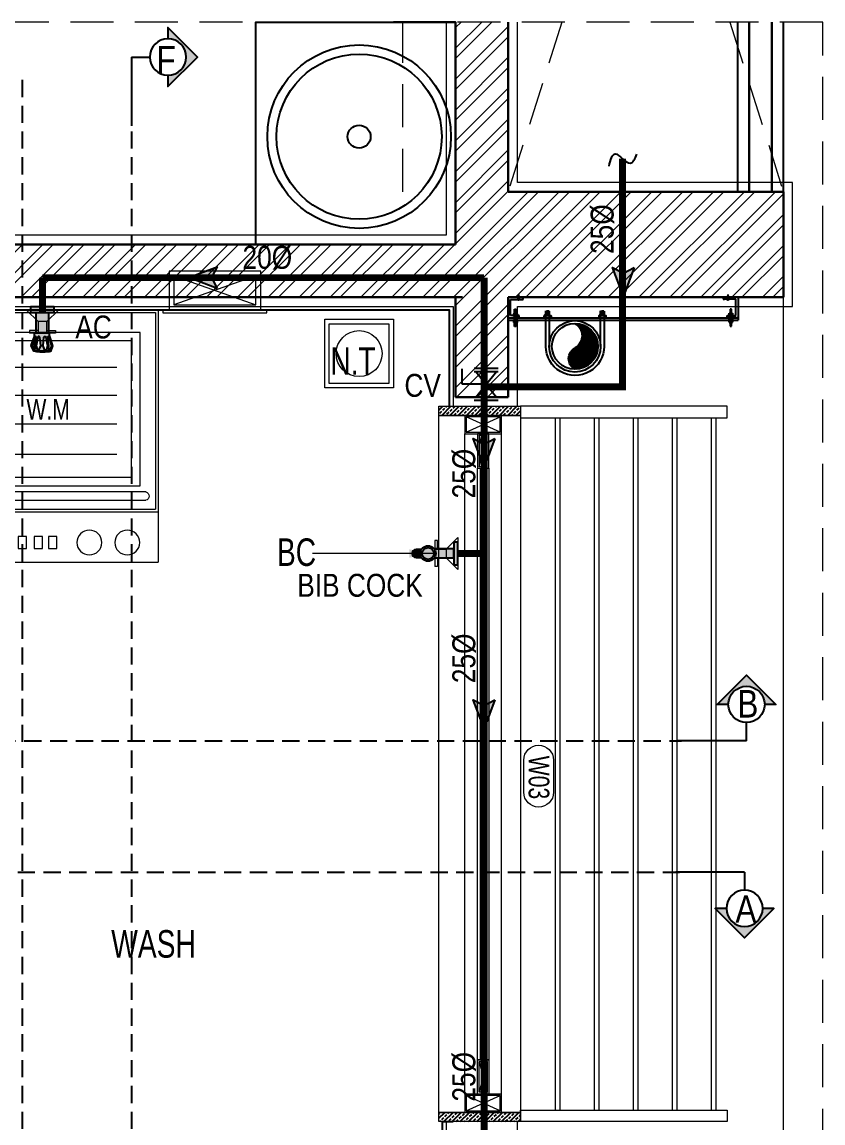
# Model space of a CAD drawing. Header units: inches. Extents: x 853900 to 962947, y 469960 to 560972.
# Drawn here: x 932219 to 933965, y 472281 to 474682 of the extents above; entities that cross this region are included whole.
import ezdxf
from ezdxf.enums import TextEntityAlignment as Align

# ---------------------------------------------------------------- set-up
doc = ezdxf.new("R2010")
doc.units = ezdxf.units.IN
doc.header["$LTSCALE"] = 750
for name, pattern in [('CENTER', [2, 1.25, -0.25, 0.25, -0.25]), ('Dash', [6, 3, -3]), ('DASHED2', [0.375, 0.25, -0.125]), ('HIDDEN', [0.375, 0.25, -0.125]), ('HIDDEN2', [0.1875, 0.125, -0.0625])]:
    doc.linetypes.add(name, pattern=pattern)
doc.layers.get('0').update_dxf_attribs({"color": 8})
for name, color, linetype, lineweight in [('230X575-BEAM-MSA', 8, 'HIDDEN2', 13), ('a-Hatch-Wall-HM', 253, 'Continuous', 9), ('a-Int-Furniture-HM', 8, 'Continuous', 9), ('DOTTED LINE-MSA', 8, 'HIDDEN2', 13), ('E-ELECT. SB', 8, 'Continuous', 5), ('ELE-01-MSA', 8, 'Continuous', 30), ('ELE-04-MSA', 8, 'Continuous', 15), ('fer', 8, 'Continuous', 20), ('g-cen-sym', 8, 'Continuous', 25), ('g-dot', 8, 'HIDDEN', 9), ('g-dw', 8, 'Continuous', 5), ('g-ele-01', 8, 'Continuous', 9), ('g-ele-02', 8, 'Continuous', 9), ('g-ele-03', 8, 'Continuous', 5), ('g-ele02', 8, 'Continuous', 9), ('g-text', 8, 'Continuous', 9), ('Hydrant Valve', 8, 'Continuous', 5), ('P_Wate Downtke pipe', 4, 'Continuous', 25), ('PLASTER', 8, 'Continuous', 9), ('SECTION LINE', 8, 'CENTER', 9), ('SHEET', 8, 'Continuous', 13), ('STONE', 8, 'Continuous', 18), ('WALL-MSA', 8, 'Continuous', 30), ('WINDOE NO-MAS', 8, 'Continuous', 9)]:
    doc.layers.add(name, color=color, linetype=linetype, lineweight=lineweight)
for name, color, linetype in [('ELE-02-MSA', 8, 'Continuous'), ('g-sol250', 8, 'Continuous'), ('P.FIXTURE', 8, 'Continuous'), ('P_DOMESTIC GRAVITY PIPE', 3, 'Continuous'), ('P_SANITARY', 7, 'Continuous'), ('PL-bracket', 7, 'Continuous'), ('TILE SECTION', 8, 'Continuous')]:
    doc.layers.add(name, color=color, linetype=linetype)
doc.styles.add('ARIAL', font='swisscl.ttf')
doc.styles.add('Arial Narrow', font='swisscl.ttf', dxfattribs={"height": 150})
doc.styles.add('arial unicode', font='swisscl.ttf', dxfattribs={"height": 45})
doc.styles.add('Arial-Reg+0.8Sc', font='swisscl.ttf')
doc.styles.add('PLUMBING TEXT', font='ARIALN.TTF')
doc.styles.add('SWINS', font='swissc.ttf')
doc.dimstyles.new('75', dxfattribs={"dimtxt": 115, "dimasz": 50, "dimexe": 75, "dimexo": 0, "dimgap": 25, "dimtad": 1, "dimdec": 0, "dimzin": 0, "dimdsep": 46, "dimtxsty": 'ARIAL', "dimblk": 'ARCHTICK', "dimcen": 0.09, "dimdle": 75, "dimclrd": 256, "dimclre": 256, "dimclrt": 256, "dimadec": 0, "dimazin": 0, "dimtfac": 1, "dimtdec": 0, "dimtofl": 0, "dimtmove": 1, "dimatfit": 0, "dimfxl": 1, "dimtolj": 1, "dimtzin": 0, "dimlwd": -1, "dimlwe": -1, "dimarcsym": 0})
pattern_1 = [(44.99999999999999, (-32196364.47859281, 17588211.95404041), (-8.98025612106915, 8.980256121069159), []), (44.99999999999999, (-32196355.49833281, 17588211.95404041), (-8.98025612106915, 8.980256121069159), [6.350000000000014, -3.175000000000007])]

# ---------------------------------------------------------------- blocks, each defined once
blk = doc.blocks.new('sec')
at = {"layer": 'g-cen-sym'}
h = blk.add_hatch(color=256, dxfattribs=at)
h.paths.add_polyline_path([(2.73e-14, 537.5273218287452), (-107.956475941309, 429.5708458874361), (-107.956475941309, 399.1607016395453, -0.2062306983916904), (2.730000000001706e-14, 445.6665243379758, -0.4142135623730596), (148.5555081145527, 297.1110162260618), (240.4163056053222, 297.1110162260618)])
h.paths.add_polyline_path([(-107.956475941309, 399.1607016395454), (-107.956475941309, 429.5708458874361), (-138.1869732997017, 399.3403485290693), (-138.1869732997017, 351.6371512499004, -0.09565303018648871)])
h.paths.add_polyline_path([(-138.1869732997017, 399.3403485290693), (-168.4174706606815, 369.1098511680636), (-168.4174706606815, 297.1110162260618), (-148.5555081119139, 297.1110162260618, -0.09423427136048851), (-138.1869732997017, 351.6371512499004)])
h.paths.add_polyline_path([(-168.4174706580426, 369.1098511680636), (-204.6941080129084, 332.8332138158367), (-204.6941080129084, 297.1110162260618), (-168.4174706606815, 297.1110162260618)])
h.paths.add_polyline_path([(-204.6941080129084, 332.8332138158367), (-240.4163056027092, 297.1110162260618), (-204.6941080129084, 297.1110162260618)])
for q in [(2.73e-14, 148.5555081130354), (-561.6378324203346, 0)]:
    blk.add_line((0, 0), q, dxfattribs=at)
blk.add_lwpolyline([(-148.5555081119139, 297.1110162260618), (-240.4163056027092, 297.1110162260618), (2.73e-14, 537.5273218287452), (240.4163056053222, 297.1110162260618), (148.5555081145527, 297.1110162260618)], dxfattribs=at)
blk.add_circle((2.73e-14, 297.1110162260618), 148.5555081130354, dxfattribs=at)
blk = doc.blocks.new('TAP-1')
at = {"layer": 'fer', "linetype": 'Continuous'}
for p, q in [((9.525013580918312, -44.44999999995343), (28.57501366082579, -44.44999999995343)), ((28.57501366082579, -44.44999999995343), (28.57501366082579, -50.80000000004657)), ((9.525013580918312, -50.80000000004657), (28.57501366082579, -50.80000000004657))]:
    blk.add_line(p, q, dxfattribs=at)
for points in [[(-9.52499020472169, -25.40001328103244), (-34.92501358129084, 0), (34.92501358129084, 0), (9.525013580918312, -25.40002716239542)], [(-9.524986418895423, -44.44999999995343), (-28.5749864988029, -44.44999999995343), (-28.5749864988029, -50.80000000004657), (-9.524986418895423, -50.80000000004657)]]:
    blk.add_lwpolyline(points, dxfattribs=at)
blk.add_lwpolyline([(9.525013580918312, -25.40000000002328), (9.525013580918312, -50.80000000004657), (-9.524986418895423, -50.80000000004657), (-9.524986418895423, -25.40000000002328)], close=True, dxfattribs=at)
blk = doc.blocks.new('1')
at = {"layer": 'g-dw', "linetype": 'Dash', "ltscale": 25}
for p, q in [((-12488573.38326989, -15584268.52819632), (-12488615.38326989, -15584360.52819632)), ((-12488573.38326989, -15584360.52819632), (-12488615.38326989, -15584268.52819632))]:
    blk.add_line(p, q, dxfattribs=at)
at = {"layer": 'g-dw', "elevation": -1.848887349593569e-10}
for points in [[(-12488619.38326989, -15584364.52819632), (-12488619.38326989, -15584264.52819632), (-12488569.38326989, -15584264.52819632), (-12488569.38326989, -15584364.52819632)], [(-12488615.38326989, -15584360.52819632), (-12488615.38326989, -15584268.52819632), (-12488573.38326989, -15584268.52819632), (-12488573.38326989, -15584360.52819632)]]:
    blk.add_lwpolyline(points, close=True, dxfattribs=at)
blk = doc.blocks.new('Win-Tag-03')
blk.add_lwpolyline([(-130.0000000003492, 119.999999999709), (130.0000000003492, 119.999999999709, -0.414213562373095), (250, 0), (250, 0, -0.414213562373095), (130.0000000003492, -119.999999999709), (-130.0000000003492, -119.999999999709, -0.414213562373095), (-250, 0), (-250, 0, -0.414213562373095)], format="xyb", close=True)
blk = doc.blocks.new('_ArchTick')
at = {"color": 0, "linetype": 'ByBlock', "const_width": 0.15}
blk.add_lwpolyline([(-0.5, -0.5), (0.5, 0.5)], dxfattribs=at)
blk = doc.blocks.new('G$C7E7AA53E')
at = {"ltscale": 100, "transparency": 33554687}
for p, q in [((0, 0), (0.5499999999997272, 0)), ((0, -0.6000000000001364), (0, 0)), ((0.5499999999997272, -0.6000000000001364), (0.5499999999997272, 0)), ((0.1813901752907441, -0.06106041378006921), (0.1813901752907441, -0.03302029100382242)), ((0.1813901752907441, -0.03302029100382242), (0.2014035696902283, -0.03302029100382242)), ((0.2014035696902283, -0.03302029100382242), (0.2014035696902283, -0.06106041378006921)), ((0.2174085570004536, -0.06106041378006921), (0.2174085570004536, -0.03302029100382242)), ((0.2174085570004536, -0.03302029100382242), (0.2374219514003926, -0.03302029100382242)), ((0.2374219514003926, -0.03302029100382242), (0.2374219514003926, -0.06106041378006921)), ((0.2554279599166875, -0.06106041378006921), (0.2554279599166875, -0.03302029100382242)), ((0.2554279599166875, -0.03302029100382242), (0.2754413543161718, -0.03302029100382242)), ((0.2754413543161718, -0.03302029100382242), (0.2754413543161718, -0.06106041378006921)), ((0.2894453204203273, -0.03302029100382242), (0.3094587148202663, -0.03302029100382242)), ((0.2894453204203273, -0.06106041378006921), (0.2894453204203273, -0.03302029100382242)), ((0.3094587148202663, -0.03302029100382242), (0.3094587148202663, -0.06106041378006921)), ((0.2014035696902283, -0.06106041378006921), (0.1813901752907441, -0.06106041378006921)), ((0.2374219514003926, -0.06106041378006921), (0.2174085570004536, -0.06106041378006921)), ((0.2754413543161718, -0.06106041378006921), (0.2554279599166875, -0.06106041378006921)), ((0.3094587148202663, -0.06106041378006921), (0.2894453204203273, -0.06106041378006921)), ((0, -0.1200286591258646), (0.5499999999997272, -0.1200286591258646)), ((0.006008473244946799, -0.126037132370584), (0.5439915267552351, -0.126037132370584)), ((0.006008473244946799, -0.5939915267549623), (0.006008473244946799, -0.126037132370584)), ((0.5439915267552351, -0.5939915267549623), (0.5439915267552351, -0.126037132370584)), ((0.02923345909221098, -0.1472442283304645), (0.5207665409075162, -0.1472442283304645)), ((0.5209308953640175, -0.1672724724801355), (0.02906910463525492, -0.1672724724801355)), ((0.04694776184123839, -0.1820458546014834), (0.5070549170391132, -0.1820458546014834)), ((0.04694776184123839, -0.1820458546014834), (0.04694776184123839, -0.5467017678797674)), ((0.5070549170391132, -0.1820458546014834), (0.5070549170391132, -0.5467017678797674)), ((0.0669477618412202, -0.2020458546014652), (0.4870549170391314, -0.2020458546014652)), ((0.0669477618412202, -0.2020458546014652), (0.0669477618412202, -0.5267017678797856)), ((0.4870549170391314, -0.2020458546014652), (0.4870549170391314, -0.5267017678797856)), ((0.08939017031934782, -0.2573995711550197), (0.4515750086243315, -0.2573995711550197)), ((0.08939017031934782, -0.329501250094836), (0.4515750086243315, -0.329501250094836)), ((0.08939017031934782, -0.397597280204991), (0.4515750086243315, -0.397597280204991)), ((0.08939017031934782, -0.4636904858996331), (0.4515750086243315, -0.4636904858996331)), ((0.5070549170391132, -0.5467017678797674), (0.04694776184123839, -0.5467017678797674)), ((0.4870549170391314, -0.5267017678797856), (0.0669477618412202, -0.5267017678797856)), ((0, -0.6000000000001364), (0.5499999999997272, -0.6000000000001364)), ((0.006008473244946799, -0.5939915267549623), (0.5439915267552351, -0.5939915267549623))]:
    blk.add_line(p, q, dxfattribs=at)
for centre in [(0.3866327505070331, -0.04689898390643066), (0.476693025305849, -0.04689898390643066)]:
    blk.add_circle(centre, 0.02952325709508407, dxfattribs=at)
for centre, start, end in [((0.03168560957146838, -0.1572791474375208), 103.7317978372401, 255.3278696113848), ((0.5183143904287135, -0.1572791474375208), 284.6721303886152, 76.26820216275995)]:
    blk.add_arc(centre, 0.01033018119444878, start, end, dxfattribs=at)
blk = doc.blocks.new('A$C355B709C')
at = {"layer": 'E-ELECT. SB', "ltscale": 750}
for p, q in [((100, 91), (-100, 91)), ((-100, 91), (-100, 6)), ((-89.33333333337214, 80.33333333337214), (89.33333333325571, 17.28414996340871)), ((89.33333333325571, 80.33333333337214), (-89.33333333337214, 17.28414996340871)), ((100, 6), (100, 91)), ((-100, 6), (-113.3333333333721, 6)), ((-113.3333333333721, 6), (-113.3333333333721, 0)), ((-113.3333333333721, 0), (113.3333333332557, 0)), ((-100, 6), (100, 6)), ((113.3333333332557, 6), (100, 6)), ((113.3333333332557, 0), (113.3333333332557, 6))]:
    blk.add_line(p, q, dxfattribs=at)
blk.add_lwpolyline([(-89.33333333337214, 17.28414996340871), (89.33333333325571, 17.28414996340871), (89.33333333325571, 80.33333333337214), (-89.33333333337214, 80.33333333337214)], close=True, dxfattribs=at)
blk = doc.blocks.new('A$Ca60bcacc')
at = {"layer": 'P_SANITARY', "ltscale": 0.0025}
h = blk.add_hatch(color=7, dxfattribs=at)
h.set_gradient(color1=(242, 244, 241), color2=(118, 137, 108), one_color=1, tint=0.4799999892711639, name='INVCYLINDER')
h.paths.add_polyline_path([(-65.20596295595169, 25.00000000011642), (-55.9361723237671, 25.00000000011642), (-55.9361723237671, -24.99999999988358), (-65.20596295595169, -24.99999999988358)])
h.paths.add_polyline_path([(-55.9361723237671, -9.999999999883585), (-55.9361723237671, 10.00000000011642), (-13.62465292587876, 10, 0.1596250501156915), (-16.90062624134589, 0, 0.159625050113501), (-13.62465292599518, -9.999999999883585)])
h.paths.add_polyline_path([(-12.82832288288046, 0, -1), (12.82832288288046, 0, -1)])
h = blk.add_hatch(color=7, dxfattribs=at)
h.set_gradient(color1=(242, 244, 241), color2=(118, 137, 108), one_color=1, tint=0.4799999892711639, name='INVCYLINDER')
h.paths.add_polyline_path([(26.10340396268293, -8.690633081248961), (14.49496685061604, -8.690633081132546, 0.1358509649807681), (16.90062624134589, 0, 0.135850964984858), (14.49496685049962, 8.690633081365377), (26.10340396268293, 8.690633081248961, -1)])
at = {"layer": 'P_SANITARY'}
for p, q in [((-55.9361723237671, 10.00000000011642), (-13.62465292587876, 10)), ((-55.9361723237671, -9.999999999883585), (-13.62465292587876, -9.999999999883585))]:
    blk.add_line(p, q, dxfattribs=at)
at = {"layer": 'P_SANITARY', "ltscale": 0.0025}
blk.add_line((-55.9361723237671, 8.690633081365377), (-55.9361723237671, -8.690633081132546), dxfattribs=at)
blk.add_lwpolyline([(-55.9361723237671, -24.99999999988358), (-55.9361723237671, 25.00000000011642), (-65.20596295595169, 25.00000000011642), (-65.20596295595169, -24.99999999988358)], close=True, dxfattribs=at)
for points in [[(26.10340396268293, 8.690633081365377), (14.49496685061604, 8.690633081365377)], [(14.49496685061604, -8.690633081132546), (26.10340396268293, -8.690633081132546)]]:
    blk.add_lwpolyline(points, dxfattribs=at)
for radius in [16.90062624140151, 12.8283228828968]:
    blk.add_circle((0, 0), radius, dxfattribs=at)
blk.add_arc((26.10340396268293, 0), 8.690633081224322, 270, 90, dxfattribs=at)
blk = doc.blocks.new('*U569')
for p, q in [((-498.1859281255976, 44.72142396942945), (-498.1859281255976, 49.69098918781675)), ((-498.1859281255976, 49.68862127818283), (0, 49.68862127818283)), ((0, 44.72142396942945), (0, 49.69098918781675)), ((-498.1859281255976, 44.72190422909625), (-474.1845045747355, 44.72190422909625)), ((-498.1859281255976, 0), (-498.1859281255976, 44.72190422909625)), ((-498.1859281255976, 44.72171776174218), (0, 44.71953631946235)), ((-474.1845045691834, 39.97065656435734), (-493.4346804653996, 39.97065656435734)), ((-493.4346804653996, 39.97065656435734), (-493.4346804714166, 4.751247661959496)), ((-474.1845045747355, 44.72190422909625), (-474.1845045691834, 39.97065656435734)), ((0, 44.72190422909625), (-24.18943095835834, 44.72190422909625)), ((-24.18943095835834, 44.72190422909625), (-24.18943096391718, 39.97065656435734)), ((-24.18943096391718, 39.97065656435734), (-4.751247660191439, 39.97065656435734)), ((-4.751247660191439, 39.97065656435734), (-4.751247654174222, 4.751247661959496)), ((0, 0), (0, 44.72190422909625)), ((-465.6601368009603, 0), (-498.1859281255976, 0)), ((-493.4346804714166, 4.751247661959496), (-465.6601367949433, 4.751247661959496)), ((-466.5033727495265, 4.751247661959496), (-468.3467500363636, 4.751247661959496)), ((-465.6601367949433, 4.751247661959496), (-468.3467500363636, 4.751247661959496)), ((-465.6601367949433, 4.751247661959496), (-465.6601368009603, 0)), ((-4.751247654174222, 4.751247661959496), (-32.52579132463689, 4.751247661959496)), ((-32.52579132463689, 4.751247661959496), (-29.83917808923434, 4.751247661959496)), ((-32.52579132463689, 0), (0, 0)), ((-31.68255537607183, 4.751247661959496), (-29.83917808923434, 4.751247661959496))]:
    blk.add_line(p, q)
at = {"color": 7, "ltscale": 0.125}
for p, q in [((-476.8593438221464, 51.56487437560279), (-488.4511990332794, 51.56487437560279)), ((-488.4511990332794, 51.56487437560279), (-488.4511990332794, 49.69146944608656)), ((-478.9562373437037, 54.73987305416085), (-486.3516652147262, 54.73987305416085)), ((-486.3516652147262, 54.73987305416085), (-486.3516652147262, 51.56487437560279)), ((-486.3516652147262, 51.56487437560279), (-478.9562373437037, 51.56487437560279)), ((-481.0701422504314, 63.33749707066454), (-484.2429009320516, 63.33749707066454)), ((-484.2429009320516, 63.33749707066454), (-484.2429009320516, 26.32462893977936)), ((-481.0701422504314, 26.32462893977936), (-481.0701422504314, 63.33749707066454)), ((-478.9562373437037, 51.56487437560279), (-478.9562373437037, 54.73987305416085)), ((-476.8593438221464, 49.69146944608656), (-476.8593438221464, 51.56487437560279)), ((-21.51459171095462, 51.56487437560279), (-9.92273649982212, 51.56487437560279)), ((-21.51459171095462, 49.69146944608656), (-21.51459171095462, 51.56487437560279)), ((-9.92273649982212, 49.69146944608656), (-21.51459171095462, 49.69146944608656)), ((-19.41769818939042, 54.73987305416085), (-12.02227031837515, 54.73987305416085)), ((-19.41769818939042, 51.56487437560279), (-19.41769818939042, 54.73987305416085)), ((-12.02227031837515, 51.56487437560279), (-19.41769818939042, 51.56487437560279)), ((-17.30379328266986, 63.33749707066454), (-14.13103460105026, 63.33749707066454)), ((-17.30379328266986, 26.32462893977936), (-17.30379328266986, 63.33749707066454)), ((-14.13103460105026, 63.33749707066454), (-14.13103460105026, 26.32462893977936)), ((-12.02227031837515, 54.73987305416085), (-12.02227031837515, 51.56487437560279)), ((-9.92273649982212, 51.56487437560279), (-9.92273649982212, 49.69146944608656)), ((-488.4511990332794, 38.09725163530675), (-488.4511990332794, 39.97065656435734)), ((-488.4511990332794, 39.97065656435734), (-476.8593438221464, 39.97065656435734)), ((-476.8593438221464, 38.09725163530675), (-488.4511990332794, 38.09725163530675)), ((-486.3516652147262, 34.92225295628305), (-486.3516652147262, 38.09725163530675)), ((-486.3516652147262, 38.09725163530675), (-478.9562373437037, 38.09725163530675)), ((-478.9562373437037, 34.92225295628305), (-486.3516652147262, 34.92225295628305)), ((-484.2429009320516, 26.32462893977936), (-481.0701422504314, 26.32462893977936)), ((-478.9562373437037, 38.09725163530675), (-478.9562373437037, 34.92225295628305)), ((-476.8593438221464, 39.97065656435734), (-476.8593438221464, 38.09725163530675)), ((-9.92273649982212, 39.97065656435734), (-21.51459171095462, 39.97065656435734)), ((-21.51459171095462, 39.97065656435734), (-21.51459171095462, 38.09725163530675)), ((-21.51459171095462, 38.09725163530675), (-9.92273649982212, 38.09725163530675)), ((-12.02227031837515, 38.09725163530675), (-19.41769818939042, 38.09725163530675)), ((-19.41769818939042, 38.09725163530675), (-19.41769818939042, 34.92225295628305)), ((-19.41769818939042, 34.92225295628305), (-12.02227031837515, 34.92225295628305)), ((-14.13103460105026, 26.32462893977936), (-17.30379328266986, 26.32462893977936)), ((-12.02227031837515, 34.92225295628305), (-12.02227031837515, 38.09725163530675)), ((-9.92273649982212, 38.09725163530675), (-9.92273649982212, 39.97065656435734))]:
    blk.add_line(p, q, dxfattribs=at)
for points in [[(-475.8539455667917, -5.459783804278004), (-477.0854350754705, 4.75124766195949)], [(-475.8539455667917, -5.459783804278004), (-474.6224560581125, 4.75124766195949)], [(-32.52579132463689, 0), (-32.52579132463689, 4.751247661959496)], [(-22.33198255880644, -5.459783804278004), (-23.56347206748561, 4.75124766195949)], [(-22.33198255880644, -5.459783804278004), (-21.10049305012726, 4.75124766195949)]]:
    blk.add_lwpolyline(points)
for centre, start, end in [((-475.9354329346156, 4.542921116976278), 6.168720518134261, 173.8312794818657), ((-22.25049519098253, 4.542921116976278), 6.168720518134083, 173.8312794818659)]:
    blk.add_arc(centre, 1.938703992554078, start, end)
blk = doc.blocks.new('A$C71541A21')
h = blk.add_hatch()
h.set_pattern_fill('ANSI31', color=256, scale=15624.99999961172, angle=449.9999947211993, style=0)
h.set_pattern_definition([(225.0000052736955, (2987.514096804695, -8852.990632419187), (-2.209708894839474, 2.209708487257594), [])])
edge = h.paths.add_edge_path()
edge.add_ellipse((58.19573492583879, 66.33248665570433), major_axis=(-35.35533905670769, 35.35533905670769), ratio=0.9999999999963864, start_angle=315.00000527864233, end_angle=405.0000052790051, ccw=False)
edge.add_ellipse((58.19573492606526, 66.33248665570433), major_axis=(-35.35533905654907, -35.35533905654907), ratio=0.9999999999990152, start_angle=135.0000052792887, end_angle=225.0000000000283, ccw=False)
edge.add_ellipse((84.99012411941371, 79.03934499527237), major_axis=(-18.70781260122782, 18.70781260122782), ratio=0.9999999999990392, start_angle=72.05095237669781, end_angle=196.2959103731115, ccw=False)
edge.add_ellipse((35.01052318419402, 50.98169697085457), major_axis=(-21.84810600288985, 21.84810600288985), ratio=0.9999999999985292, start_angle=256.2424875922653, end_angle=375.2099589512152)
at = {"color": 253}
for p, q in [((58.19572976394407, 122.3618984121623), (-19.34279916938048, 122.3619066906281)), ((-18.89106795806232, 129.8324832193147), (58.19572907563697, 129.8324866465499)), ((-9.54635294477252, 129.831727855091), (-11.43835364824865, 129.8372014557497)), ((-9.548668197777328, 132.701747422945), (-8.418130726596372, 133.8388452140151)), ((-9.540326368397595, 122.3611023641951), (-9.548668197777328, 132.7017474233088)), ((-9.540326368397595, 122.3611023641951), (-9.548668197777328, 119.4776715886491)), ((-9.54398898214198, 121.095085953604), (-4.017719424910991, 121.0790983322312)), ((-9.515043614402327, 131.1003206797267), (-4.017719424910991, 131.0844167980775)), ((-8.418130726596372, 133.8388452140151), (-4.017719424910991, 133.8388452140151)), ((-9.548668197777328, 119.4776715886491), (-8.418130726596372, 118.3405737975789)), ((-8.418130726596372, 118.3405737975789), (-4.017719424910991, 118.3405737975789)), ((58.19574077694657, 2.832486664677487), (-19.34279379814656, 2.832478416473873)), ((-18.89105706969759, 10.30306669630091), (58.19574008841307, 10.30307489960869)), ((58.19574077694657, 2.832486664677487), (-13.3133817491303, 2.832479011567313)), ((-9.546341147898643, 10.30231303168141), (-11.10284523895749, 10.30681603271836)), ((-9.548656401267221, 13.17233259953531), (-8.418118929722494, 14.30943039060541)), ((-9.540314571523721, 2.831687540421555), (-9.548656401267221, 13.17233259953531)), ((-9.540314571523721, 2.831687540421555), (-9.548656401267221, -0.0517432354882459)), ((-9.543977185268105, 1.56567112983059), (-4.017707627673313, 1.549683508457674)), ((-9.515031817528447, 11.57090585595318), (-4.017707627673313, 11.55500197394024)), ((-8.418118929722494, 14.30943039060541), (-4.017707627673313, 14.30943039060541)), ((-9.548656401267221, -0.0517432354882459), (-8.418118929722494, -1.188841026558363)), ((-8.418118929722494, -1.188841026558363), (-4.017707627673313, -1.188841026558363))]:
    blk.add_line(p, q, dxfattribs=at)
for points in [[(-19.39855965395615, 122.2485780273218, 0.1779413410830516), (-18.96089619515904, 125.9839440835293, -0.2328251976264197), (-18.95009380971812, 129.7178886617275)], [(-19.39854785708225, 2.719163203912031, 0.1779413410830516), (-18.96088439792142, 6.454529259755815, -0.2328251976264197), (-18.9500820128443, 10.18847383831774)]]:
    blk.add_lwpolyline(points, format="xyb", dxfattribs=at)
for points in [[(-17.33959012638577, 129.8327036686914), (-16.18338604933437, 122.3601411850922)], [(-15.15917705513048, 129.8335857501314), (-14.00297297844291, 122.361023266896)], [(-12.97876398460279, 129.8344678319353), (-11.82255990755139, 122.3619053483361)], [(-10.79835091371127, 129.8353499133754), (-9.540865640548088, 123.0295915888945)], [(-4.017719424910991, 133.8388452140151), (-4.017719424910991, 118.3405737975789)], [(-17.33957832914815, 10.30328884491786), (-16.18337425246052, 2.830726361682465)], [(-15.15916525825657, 10.30417092635792), (-14.002961181569, 2.831608443122533)], [(-12.97875218772888, 10.30505300816178), (-11.82254811067751, 2.8324905245626)], [(-10.7983391164736, 10.30593508960185), (-9.540853843674213, 3.500176764757211)], [(-4.017707627673313, 14.30943039060541), (-4.017707627673313, -1.188841026558363)]]:
    blk.add_lwpolyline(points, dxfattribs=at)
for major_axis, ratio, start_param, end_param in [((-8.399999999999996e-15, -56.0294117612936), 0.9999999999955402, -0.7853981633996782, 5.497787143779905), ((-1.31e-14, -49.99999999999997), 0.9999999999967564, -0.7853981633990699, 5.497787143780516)]:
    blk.add_ellipse((58.19573492561231, 66.33248665570433), major_axis=major_axis, ratio=ratio, start_param=start_param, end_param=end_param)
at = {"color": 253, "extrusion": (0, 0, -1)}
blk.add_ellipse((58.19573492629181, 66.33248665570433), major_axis=(-44.90128060301127, -44.90128060301129), ratio=0.999999999999692, start_param=2.356194490192188, end_param=5.497787143781983, dxfattribs=at)
at = {"extrusion": (0, 0, -1)}
for centre, major_axis, ratio, start_param, end_param in [((35.01052318464697, 50.98169697049223), (-21.8481060029837, -21.8481060029837), 0.999999999999786, 1.30533246416926, 3.381706541423978), ((84.89053644642789, 78.88060685054668), (-18.59417428406518, 18.59417428406518), 0.9999999999967792, 2.853642975592703, 5.029312805762117)]:
    blk.add_ellipse(centre, major_axis=major_axis, ratio=ratio, start_param=start_param, end_param=end_param, dxfattribs=at)
blk = doc.blocks.new('ARR')
at = {"ltscale": 0.025}
h = blk.add_hatch(color=256, dxfattribs=at)
edge = h.paths.add_edge_path()
edge.add_line((248.5438484465703, 93.94263017456979), (-2.328306436538696e-08, -1.164153218269348e-08))
edge.add_line((0, 0), (248.5438484698534, -93.94263018621132))
edge.add_line((248.5438484465703, -93.94263019785285), (199.9999999767169, -1.164153218269348e-08))
edge.add_line((200, 0), (248.5438484698534, 93.94263018621132))
at = {"color": 7, "linetype": 'Continuous', "ltscale": 0.025}
blk.add_lwpolyline([(248.5438484465703, 93.94263017456979), (0, 0), (248.5438484465703, -93.94263019785285), (200, 0)], close=True, dxfattribs=at)
blk = doc.blocks.new('AC')
at = {"layer": 'P_SANITARY', "ltscale": 10}
h = blk.add_hatch(color=7, dxfattribs=at)
h.set_gradient(color1=(242, 244, 241), color2=(118, 137, 108), rotation=90.00000000000003, one_color=1, tint=0.4799999892711639, name='INVCYLINDER')
h.paths.add_polyline_path([(-4.656613e-10, -24.99945513007697), (14.31408783327788, -24.99945513007697), (14.31408783327788, 0.0021237677428871), (4.656613e-10, 0.0021237677428871)])
h.paths.add_polyline_path([(4.656613e-10, 0.0021237677428871), (14.31408783327788, 0.0021237677428871), (14.31408783327788, 24.99945513007697), (4.656613e-10, 24.99945513007697)])
h = blk.add_hatch(color=7, dxfattribs=at)
h.set_gradient(color1=(242, 244, 241), color2=(118, 137, 108), rotation=90.00000000000003, one_color=1, tint=0.4799999892711639, name='INVCYLINDER')
h.paths.add_polyline_path([(99.97194769605996, 0.0021237677428871), (99.75558331026696, 5.541051914216949), (98.98042425839228, 12.12990388472099), (97.43010615045205, 18.81565072957892), (85.75427288375795, 24.33865900163073), (65.55169001407921, 17.31378006224986), (57.60630970122293, 17.31378006224986), (57.60630970122293, 0.0021237677428871)])
h.paths.add_polyline_path([(93.79654807783665, 7.188264906522818), (85.8996152053587, 3.748496603569946), (67.44114020932466, 5.734841684112324), (66.90821835957468, 6.170868652523495), (65.98771698214114, 7.236712351324968), (65.69703233521432, 8.641688137548044), (66.13305930374189, 9.319952312391253), (67.05356068117544, 9.949769043014383), (86.04495752719228, 13.53487967140972), (94.3294699306134, 11.35474482947029), (94.66860201442614, 10.87027041637338), (95.24997130408882, 9.90132159856148), (95.24997130408882, 8.593240693211554), (94.76549689564851, 7.866529082297347)], flags=16)
h.paths.add_polyline_path([(92.92449414101429, 16.05414660158567), (85.65737800276837, 16.29638379998505), (69.0399057616014, 13.14730014000088), (68.79766855482012, 13.14730014000088), (68.31319414637983, 13.29264246521052), (66.85977091919631, 13.72866943362169), (66.2784016295336, 14.16469640168361), (65.98771698214114, 14.84296057687607), (66.13305930374189, 15.61811963282525), (66.90821835957468, 16.63551588740665), (85.8996152053587, 22.40076135809069), (94.52325969329105, 19.49391490395646), (94.66860201442614, 19.00944049900863), (94.76549689564851, 18.04049168131314), (94.3294699306134, 16.92620053049177)], flags=16)
h = blk.add_hatch(color=7, dxfattribs=at)
h.set_gradient(color1=(242, 244, 241), color2=(118, 137, 108), rotation=90.00000000000003, one_color=1, tint=0.4799999892711639, name='INVCYLINDER')
h.paths.add_polyline_path([(14.31408783327788, 13.41977291507646), (14.31408783327788, -13.41977291542571), (57.60630970122293, -13.41977291542571), (57.60630970122293, 13.41977291507646)])
h = blk.add_hatch(color=7, dxfattribs=at)
h.set_gradient(color1=(242, 244, 241), color2=(118, 137, 108), rotation=90.00000000000003, one_color=1, tint=0.4799999892711639, name='INVCYLINDER')
h.paths.add_polyline_path([(86.04495752719228, -11.02797287900466), (67.05356068117544, -7.491309694829396), (66.13305930374189, -6.813045520219017), (65.69703233521432, -6.183228789246641), (65.98771698214114, -4.778253003023564), (66.90821835957468, -3.712409303872847), (67.44114020932466, -3.27638233557809), (86.04495752719228, -1.323225663392803), (86.04495752719228, 0.0021237677428871), (57.60630970122293, 0.0021237677428871), (57.60630970122293, -14.90376815770287), (63.71068725921213, -14.90376815770287), (86.04495752719228, -22.1708842960652), (86.04495752719228, -19.84486277902033), (85.8996152053587, -19.89385457290335), (66.90821835957468, -14.17705653852317), (66.13305930374189, -13.15966028417461), (65.98771698214114, -12.38450122880749), (66.2784016295336, -11.70623705349862), (66.85977091919631, -11.27021008520387), (68.31319414637983, -10.83418311714194), (68.79766855482012, -10.68884079880081), (69.0399057616014, -10.68884079880081), (85.65737800276837, -13.83792445936706), (92.92449414101429, -13.5956872528186), (94.3294699306134, -14.46774118964095), (94.76549689564851, -15.53358488855883), (94.66860201442614, -16.59942858759314), (94.52325969329105, -16.98700811923481), (86.04495752719228, -19.84486277902033), (86.04495752719228, -22.1708842960652), (98.30216008354908, -17.81061461230273), (98.3990549684968, -17.56837740517221), (98.44750240910801, -16.93856067466549), (98.88352937740272, -14.61308350763284), (99.41645122691988, -10.93107799778227), (99.85247819544749, -6.183228789246641), (99.99782052054071, -0.6602205247618258), (99.97194769605996, 0.0021237677428871), (86.04495752719228, 0.0021237677428871), (86.04495752719228, -1.400901647866701), (93.79654807783665, -4.72980555833783), (94.76549689564851, -5.359622288960961), (95.24997130408882, -6.086333908024244), (95.24997130408882, -7.394414813490582), (94.66860201442614, -8.411811068304813), (94.3294699306134, -8.847838036250321)])
at = {"layer": 'P_SANITARY', "color": 7}
blk.add_line((57.60630970122293, 17.31378006224986), (57.60630970122293, -14.90376815770287), dxfattribs=at)
at = {"layer": 'P_SANITARY', "ltscale": 10}
blk.add_lwpolyline([(14.31408783327788, -24.99945513007697), (14.31408783327788, 24.99945513007697), (4.656613e-10, 24.99945513007697), (-4.656613e-10, -24.99945513007697)], close=True, dxfattribs=at)
at = {"layer": 'P_SANITARY', "color": 7}
for points in [[(57.60630970122293, -14.90376815770287), (63.71068725921213, -14.90376815770287), (86.04495752719228, -22.1708842960652), (98.30216008354908, -17.81061461230273), (98.3990549684968, -17.56837740517221), (98.44750240910801, -16.93856067466549), (98.88352937740272, -14.61308350763284), (99.41645122691988, -10.93107799778227), (99.85247819544749, -6.183228789246641), (99.99782052054071, -0.6602205247618258), (99.75558331026696, 5.541051914216949), (98.98042425839228, 12.12990388472099), (97.43010615045205, 18.81565072957892), (85.75427288375795, 24.33865900163073), (65.55169001407921, 17.31378006224986), (57.60630970122293, 17.31378006224986), (57.60630970122293, -14.90376815770287)], [(86.04495752719228, 22.93368320795707), (86.04495752719228, 24.19331667607185)], [(86.04495752719228, 13.53487967140972), (94.3294699306134, 11.35474482947029), (94.66860201442614, 10.87027041637338), (95.24997130408882, 9.90132159856148), (95.24997130408882, 8.593240693211554), (94.76549689564851, 7.866529082297347), (93.79654807783665, 7.188264906522818), (85.8996152053587, 3.748496603569946), (67.44114020932466, 5.734841684112324), (66.90821835957468, 6.170868652523495), (65.98771698214114, 7.236712351324968), (65.69703233521432, 8.641688137548044), (66.13305930374189, 9.319952312391253), (67.05356068117544, 9.949769043014383), (86.04495752719228, 13.53487967140972)], [(85.8996152053587, 22.40076135809069), (94.52325969329105, 19.49391490395646), (94.66860201442614, 19.00944049900863), (94.76549689564851, 18.04049168131314), (94.3294699306134, 16.92620053049177), (92.92449414101429, 16.05414660158567), (85.65737800276837, 16.29638379998505), (69.0399057616014, 13.14730014000088), (68.79766855482012, 13.14730014000088), (68.31319414637983, 13.29264246521052), (66.85977091919631, 13.72866943362169), (66.2784016295336, 14.16469640168361), (65.98771698214114, 14.84296057687607), (66.13305930374189, 15.61811963282525), (66.90821835957468, 16.63551588740665), (85.8996152053587, 22.40076135809069)], [(86.04495752719228, 13.72866943362169), (86.04495752719228, 17.16843773680739)], [(86.04495752719228, -1.290037255384959), (86.04495752719228, 3.457811960834078)], [(97.67234335327522, -17.76216717495117), (97.67234335327522, 17.36222750635352)], [(86.04495752719228, -11.02797287900466), (94.3294699306134, -8.847838036250321), (94.66860201442614, -8.411811068304813), (95.24997130408882, -7.394414813490582), (95.24997130408882, -6.086333908024244), (94.76549689564851, -5.359622288960961), (93.79654807783665, -4.72980555833783), (85.8996152053587, -1.338484699954278), (67.44114020932466, -3.27638233557809), (66.90821835957468, -3.712409303872847), (65.98771698214114, -4.778253003023564), (65.69703233521432, -6.183228789246641), (66.13305930374189, -6.813045520219017), (67.05356068117544, -7.491309694829396), (86.04495752719228, -11.02797287900466)], [(85.8996152053587, -19.89385457290335), (94.52325969329105, -16.98700811923481), (94.66860201442614, -16.59942858759314), (94.76549689564851, -15.53358488855883), (94.3294699306134, -14.46774118964095), (92.92449414101429, -13.5956872528186), (85.65737800276837, -13.83792445936706), (69.0399057616014, -10.68884079880081), (68.79766855482012, -10.68884079880081), (68.31319414637983, -10.83418311714194), (66.85977091919631, -11.27021008520387), (66.2784016295336, -11.70623705349862), (65.98771698214114, -12.38450122880749), (66.13305930374189, -13.15966028417461), (66.90821835957468, -14.17705653852317), (85.8996152053587, -19.89385457290335)], [(86.04495752719228, -13.5956872528186), (86.04495752719228, -11.02797287900466)], [(86.04495752719228, -22.0739894148428), (86.04495752719228, -19.94230200944002)]]:
    blk.add_lwpolyline(points, dxfattribs=at)
at = {"layer": 'P_SANITARY', "ltscale": 10}
for points in [[(57.60630970122293, 13.41977291507646), (14.31408783327788, 13.41977291507646)], [(14.31408783327788, -13.41977291542571), (57.60630970122293, -13.41977291542571)]]:
    blk.add_lwpolyline(points, dxfattribs=at)
blk = doc.blocks.new('Control Valve-1')
at = {"layer": 'P_SANITARY', "linetype": 'ByBlock'}
for p, q in [((0.0564366756007075, -0.0458547991001979), (0.0564366756007075, 74.9541452008998)), ((0.0564366756007075, 74.9541452008998), (47.55643667560071, 74.95414520101622)), ((-49.94356332439929, 37.4541452008998), (-49.94356332439929, -37.5458547991002)), ((-39.94356332439929, 37.4541452008998), (-39.94356332439929, -37.5458547991002)), ((40.05643667560071, 37.4541452008998), (40.05643667560071, -37.5458547991002)), ((50.05643667560071, 37.4541452008998), (50.05643667560071, -37.5458547991002)), ((40.05643667560071, 32.4541452008998), (-39.94356332439929, -32.5458547991002)), ((-39.94356332439929, 32.4541452008998), (40.05643667560071, -32.5458547991002))]:
    blk.add_line(p, q, dxfattribs=at)

msp = doc.modelspace()

# ---------------------------------------------------------------- hatches: boundary and pattern name
at = {"layer": 'a-Hatch-Wall-HM'}
h = msp.add_hatch(dxfattribs=at)
h.set_pattern_fill('ANSI32', color=256, scale=5)
h.set_pattern_definition([(45, (17259.33578649792, -44913.84151532513), (-33.67596045400933, 33.67596045400933), []), (45, (17281.78643649793, -44913.84151532513), (-33.67596045400933, 33.67596045400933), [])])
h.paths.add_polyline_path([(933163.6818996622, 474681.6234501881), (933278.6818997762, 474681.6234501881), (933278.6818997762, 474311.6234502406), (933878.6818997762, 474311.6234502406), (933878.6818997762, 474081.6234502406), (933278.6818999618, 474081.6234502406), (933278.6818999618, 473863.7234502258), (933163.6818998479, 473863.7234502205), (933163.6818998479, 474081.6234502406), (931983.2818998676, 474081.6234502406), (931983.2818998676, 473381.6234502406), (931883.2818998676, 473381.6234502406), (931883.2818998676, 474081.6234502406), (928477.3819000144, 474081.6234502406), (928477.3819000144, 473581.6234502406), (928362.3819001282, 473581.6234502406), (928362.3819001282, 474196.6234502402), (933163.6818996625, 474196.6234502402)])
at = {"layer": 'g-sol250'}
h = msp.add_hatch(dxfattribs=at)
h.set_pattern_fill('ANSI33', color=46, scale=2, angle=-1.272221872585407e-14, style=0)
h.set_pattern_definition(pattern_1)
h.paths.add_polyline_path([(933127.6469209357, 473843.7234502218), (933305.6469209357, 473843.7234502218), (933305.6469209357, 473823.7234502341), (933127.6469209357, 473823.7234502341)])
h = msp.add_hatch(dxfattribs=at)
h.set_pattern_fill('ANSI33', color=46, scale=2, angle=-1.272221872585407e-14, style=0)
h.set_pattern_definition(pattern_1)
h.paths.add_polyline_path([(933127.6469209357, 472303.7234502194), (933305.6469209357, 472303.7234502194), (933305.6469209357, 472283.7234502194), (933127.6469209357, 472283.7234502194)])

# ---------------------------------------------------------------- linework, layer by layer
at = {"layer": '230X575-BEAM-MSA', "color": 7}
msp.add_line((933048.681899742, 474311.6234502902), (933048.681899742, 474681.6234501881), dxfattribs=at)
at = {"layer": 'DOTTED LINE-MSA'}
for points in [[(933395.3888706351, 474681.6234501881), (933278.6818997762, 474311.6234502406)], [(933761.9749289174, 474681.6234501881), (933878.6818997762, 474311.6234502406)]]:
    msp.add_lwpolyline(points, dxfattribs=at)
at = {"layer": 'ELE-01-MSA'}
for p, q in [((933803.6818997762, 474681.6234501881), (933803.6818997762, 474311.6234502406)), ((933853.6818997762, 474311.6234502406), (933853.6818997762, 474681.6234501881))]:
    msp.add_line(p, q, dxfattribs=at)
at = {"layer": 'ELE-02-MSA'}
for p, q in [((933778.6818997762, 474681.6234501881), (933778.6818997762, 474311.6234502406)), ((933878.6818997762, 474311.6234502406), (933878.6818997762, 474681.6234501881))]:
    msp.add_line(p, q, dxfattribs=at)
at = {"layer": 'ELE-04-MSA'}
msp.add_line((933878.6818999553, 472063.723450258), (933878.6818997508, 474081.6234502406), dxfattribs=at)
at = {"layer": 'g-cen-sym', "linetype": 'DASHED2', "ltscale": 0.2}
for p, q in [((932218.833313769, 474555.4579835801, 3.474932239242833e-07), (932218.833313769, 471343.8155891946, 3.474932239242833e-07)), ((932457.6957311884, 474555.4579835801, 3.474932239242833e-07), (932457.6957311884, 471343.8155891946, 3.474932239242833e-07)), ((927948.679402584, 473114.1943728023), (933656.3827902605, 473114.1943759538)), ((927934.3392804505, 472828.0235080533), (933652.1752897366, 472828.0235049016))]:
    msp.add_line(p, q, dxfattribs=at)
at = {"layer": 'g-dot', "ltscale": 25}
for p, q in [((933381.2658003988, 473818.7234502218, 0.0001460576425569386), (933381.2689734264, 472308.7234502194, 0.0001460576425569386)), ((933391.2658003988, 473818.7234502218, 0.0001460576425569386), (933391.2689734264, 472308.7234502194, 0.0001460576425569386)), ((933466.2658003988, 473818.7234502218, 0.0001460576425569386), (933466.2689734264, 472308.7234502194, 0.0001460576425569386)), ((933476.2658003988, 473818.7234502218, 0.0001460576425569386), (933476.2689734264, 472308.7234502194, 0.0001460576425569386)), ((933551.2658003988, 473818.7234502218, 0.0001460576425569386), (933551.2689734264, 472308.7234502194, 0.0001460576425569386)), ((933561.2658003988, 473818.7234502218, 0.0001460576425569386), (933561.2689734264, 472308.7234502194, 0.0001460576425569386)), ((933636.2658003988, 473818.7234502218, 0.0001460576425569386), (933636.2689734264, 472308.7234502194, 0.0001460576425569386)), ((933646.2658003988, 473818.7234502218, 0.0001460576425569386), (933646.2689734264, 472308.7234502194, 0.0001460576425569386)), ((933721.2658003988, 473818.7234502218, 0.0001460576425569386), (933721.2689734264, 472308.7234502194, 0.0001460576425569386)), ((933731.2658003988, 473818.7234502218, 0.0001460576425569386), (933731.2689734264, 472308.7234502194, 0.0001460576425569386))]:
    msp.add_line(p, q, dxfattribs=at)
at = {"layer": 'g-dw', "linetype": 'Continuous', "ltscale": 500, "elevation": -0.0001086033031096089}
for points in [[(933236.646732026, 473708.7234502335), (933236.646732026, 473783.7234502335), (933211.646732026, 473783.7234502335), (933211.646732026, 473708.7234502335)], [(933232.646732026, 473712.7234502335), (933232.646732026, 473779.7234502335), (933215.646732026, 473779.7234502335), (933215.646732026, 473712.7234502335)]]:
    msp.add_lwpolyline(points, close=True, dxfattribs=at)
at = {"layer": 'g-dw', "linetype": 'Continuous', "ltscale": 500}
for points in [[(933236.6467320262, 472418.723450212), (933236.6467320262, 472343.723450212), (933211.6467320262, 472343.723450212), (933211.6467320262, 472418.723450212)], [(933232.6467320262, 472414.723450212), (933232.6467320262, 472347.723450212), (933215.6467320262, 472347.723450212), (933215.6467320262, 472414.723450212)]]:
    msp.add_lwpolyline(points, close=True, dxfattribs=at)
at = {"layer": 'g-ele-01'}
for points in [[(933305.6469209315, 473843.7234502218), (933305.6469209315, 473818.7234502218), (933755.6469209315, 473818.7234502218), (933755.6469209315, 473843.7234502218)], [(933305.6469209357, 472283.7234502194), (933305.6469209357, 472308.7234502194), (933755.6469209357, 472308.7234502194), (933755.6469209357, 472283.7234502194)]]:
    msp.add_lwpolyline(points, close=True, dxfattribs=at)
at = {"layer": 'g-ele-02', "linetype": 'Continuous', "elevation": -5.745110503602627e-05}
msp.add_lwpolyline([(933230.1467320262, 472418.723450212), (933218.1467320262, 472418.723450212), (933218.146732026, 473708.7234502335), (933230.146732026, 473708.7234502335), (933230.1467320262, 472418.723450212)], dxfattribs=at)
at = {"layer": 'g-ele-03'}
for p, q in [((933184.1467320262, 472343.723450212), (933184.1467319888, 473783.7234502335, 0.0001086033031096089)), ((933215.646732026, 473712.7234502335, 5.115219807358266e-05), (933232.646732026, 473779.7234502335, 5.115219807358266e-05)), ((933232.646732026, 473712.7234502335, 5.115219807358266e-05), (933215.646732026, 473779.7234502335, 5.115219807358266e-05)), ((933264.1467320262, 472343.723450212), (933264.1467320707, 473783.7234502335, 0.0001086033031096089)), ((933215.6467320262, 472414.723450212, -5.745110503602626e-05), (933232.6467320262, 472347.723450212, -5.745110503602626e-05)), ((933232.6467320262, 472414.723450212, -5.745110503602626e-05), (933215.6467320262, 472347.723450212, -5.745110503602626e-05))]:
    msp.add_line(p, q, dxfattribs=at)
at = {"layer": 'g-ele-03', "linetype": 'Continuous', "elevation": -5.745110503602627e-05}
msp.add_lwpolyline([(933211.646732026, 473708.7234502335), (933236.646732026, 473708.7234502335), (933236.6467320262, 472418.723450212), (933211.6467320262, 472418.723450212), (933211.646732026, 473708.7234502335)], dxfattribs=at)
at = {"layer": 'g-ele02'}
msp.add_lwpolyline([(933127.6469209357, 472303.7234502194), (933127.6469209357, 473823.7234502341), (933305.6469209357, 473823.7234502341), (933305.6469209357, 472303.7234502194)], close=True, dxfattribs=at)
at = {"layer": 'Hydrant Valve', "ltscale": 3}
for points in [[(933028.6818997432, 473883.6234502406), (932878.6818997432, 473883.6234502406), (932878.6818997432, 474033.6234502406), (933028.6818997432, 474033.6234502406)], [(933018.6818997432, 473893.6234502406), (932888.6818997432, 473893.6234502406), (932888.6818997432, 474023.6234502406), (933018.6818997432, 474023.6234502406)]]:
    msp.add_lwpolyline(points, close=True, dxfattribs=at)
msp.add_circle((932953.6818997432, 473958.6234502406), 50, dxfattribs=at)
at = {"layer": 'P.FIXTURE'}
msp.add_lwpolyline([(933163.6818997762, 474196.6234502406), (932728.6818997762, 474196.6234502406), (932728.6818997762, 474681.6234502406), (933163.6818997762, 474681.6234502406)], close=True, dxfattribs=at)
msp.add_lwpolyline([(933163.6818997669, 474681.6234502406), (933028.692640203, 474681.6234502406)], dxfattribs=at)
for centre, radius in [((932953.6818993702, 474431.6234497303), 200), ((932953.6818993702, 474431.6234497303), 180), ((932953.6818997762, 474431.6234502406), 25)]:
    msp.add_circle(centre, radius, dxfattribs=at)
at = {"layer": 'P_DOMESTIC GRAVITY PIPE', "const_width": 15}
for points in [[(933527.8186956069, 474383.6360082413), (933527.8186956069, 473886.0227689745), (933226.0817409137, 473886.0227689745)], [(933226.0817409137, 474124.2039675197), (932263.3652332006, 474124.2039675197)], [(932263.3652332006, 474048.1156830993), (932263.3652332006, 474124.2039675197)], [(933226.0817409137, 473886.0227689745), (933226.0817409137, 474124.2039675197)], [(933226.0817409137, 473886.0227689745), (933226.0817409137, 472077.5529257572), (931670.9872605719, 472077.5529257572), (931670.9872605719, 471921.3141534)], [(933169.1876567471, 473522.6161710419), (933218.146732026, 473522.6161710419)]]:
    msp.add_lwpolyline(points, dxfattribs=at)
at = {"layer": 'P_DOMESTIC GRAVITY PIPE'}
msp.add_spline([(933498.6161084443, 474367.4839653884), (933511.7292736969, 474393.9224561681), (933544.701735714, 474373.6504414806), (933559.2860716416, 474393.6057412546)], degree=3, dxfattribs=at)
at = {"layer": 'PLASTER'}
msp.add_lwpolyline([(933143.6818997762, 474681.6234501881), (933143.6818997762, 474216.6234502406), (929582.3819000171, 474216.6234502406), (929582.3819000171, 474331.6234501895), (928342.3819000181, 474331.6234501895), (928342.3819000181, 474081.6234501881), (928342.3819001326, 473561.6234502406), (928497.3819001282, 473561.6234502406), (928497.3819001282, 474061.6234501881), (929562.3819000171, 474061.6234501881), (931863.2818998676, 474061.6234502402), (931863.2818998676, 473361.6234502406), (932003.2818998676, 473361.6234502406), (932003.2818998676, 474061.6234502406), (933158.6818999618, 474061.6234502406), (933158.6818999618, 473843.7234502194), (933298.6818999618, 473843.7234502269), (933298.6818999618, 474061.6234502406), (933898.6818997762, 474061.6234502406), (933898.6818997762, 474331.6234502406), (933298.6818997762, 474331.6234502406), (933298.6818997762, 474681.6234501881)], dxfattribs=at)
msp.add_lwpolyline([(928497.3819001282, 471968.723450258), (928497.3819001282, 472653.723450258), (928342.3819001282, 472653.723450258), (928342.3819001282, 471739.7234502277), (928612.381900098, 471739.7234502277), (928612.381900098, 471813.723450258), (931683.2818997577, 471813.723450258), (933278.6818997432, 471813.7234502148), (933898.6818999669, 471813.7234502594), (933898.6818999669, 472083.7234502599), (933298.6818999618, 472083.7234502), (933298.6818999618, 472283.7234502269), (933143.6818999618, 472283.7234502194), (933143.6818999618, 472083.7234502162), (931663.2818997577, 472083.7234502162), (931663.2818997577, 471968.723450258)], close=True, dxfattribs=at)
at = {"layer": 'SHEET', "linetype": 'HIDDEN', "ltscale": 0.5}
msp.add_lwpolyline([(927862.3819001282, 471233.7924452609), (933964.853331757, 471233.7924452609), (933964.853331757, 474681.6234501881), (927862.3819001282, 474681.6234501881)], close=True, dxfattribs=at)
at = {"layer": 'STONE', "linetype": 'Continuous', "ltscale": 750}
for points in [[(933127.6469209357, 473843.7234502218), (933305.6469209357, 473843.7234502218), (933305.6469209357, 473823.7234502341), (933127.6469209357, 473823.7234502341)], [(933127.6469209357, 472303.7234502194), (933305.6469209357, 472303.7234502194), (933305.6469209357, 472283.7234502194), (933127.6469209357, 472283.7234502194)]]:
    msp.add_lwpolyline(points, close=True, dxfattribs=at)
at = {"layer": 'TILE SECTION'}
for points in [[(933150.6818999618, 473843.7234502218), (933150.6818999618, 474053.6234502406), (932011.2818998676, 474053.6234502406), (932011.2818998678, 473361.6234502406)], [(928497.3819001269, 472626.723450258), (928505.3819001269, 472626.723450258), (928505.3819001282, 471976.723450258), (931655.2818997577, 471976.723450258), (931655.2818997577, 472091.7234502162), (933135.6818999613, 472091.7234502162), (933135.6818999613, 472283.7234502191), (933158.6469209357, 472283.7234502194)]]:
    msp.add_lwpolyline(points, dxfattribs=at)
at = {"layer": 'WALL-MSA'}
for p, q in [((933163.6818997762, 474196.6234502406), (933163.6818997762, 474681.6234501881)), ((933278.6818997762, 474311.6234502406), (933278.6818997762, 474681.6234501881)), ((933878.6818997762, 474311.6234502406), (933278.6818997762, 474311.6234502406)), ((933878.6818997762, 474081.6234502406), (933878.6818997762, 474311.6234502406)), ((933163.6818997762, 474196.6234502406), (929562.3819000171, 474196.6234502406)), ((933178.6818999618, 474081.6234502406), (931983.2818998676, 474081.6234502406)), ((933163.6818998479, 474081.6234502406, -1.170125494978931e-07), (933163.6818998479, 473863.7234502205, -1.170125494978931e-07)), ((933278.6818999618, 474081.6234502406), (933278.6818999618, 473863.7234502258)), ((933878.6818997762, 474081.6234502406), (933278.6818999618, 474081.6234502406)), ((933278.6818999618, 473863.7234502258), (933163.6818998479, 473863.7234502205, -1.170125494978931e-07))]:
    msp.add_line(p, q, dxfattribs=at)

# ---------------------------------------------------------------- block references
at = {"layer": 'a-Int-Furniture-HM', "xscale": -916.6666666652666, "yscale": 916.6666666652666, "zscale": 916.6666666652666, "rotation": 180}
msp.add_blockref('G$C7E7AA53E', (932011.2818998676, 473503.6234502413), dxfattribs=at)
at = {"layer": 'E-ELECT. SB'}
msp.add_blockref('A$C355B709C', (932639.3740070971, 474047.6234502406), dxfattribs=at)
at = {"layer": 'fer', "xscale": -1}
msp.add_blockref('TAP-1', (932263.3652332004, 474053.6234502406), dxfattribs=at)
at = {"layer": 'fer', "rotation": 270}
msp.add_blockref('TAP-1', (933169.1876567471, 473522.6161710419), dxfattribs=at)
at = {"layer": 'g-ele-02', "ltscale": 275, "xscale": -0.8000000000000016, "yscale": 0.8000000000000016, "zscale": 0.8000000000000016, "rotation": 90}
for p in [(-11534227.47563611, -9517071.78316569), (-11534227.47582503, -9518551.783165693)]:
    msp.add_blockref('1', p, dxfattribs=at)
at = {"layer": 'P_DOMESTIC GRAVITY PIPE', "xscale": -0.25, "yscale": 0.25, "zscale": 0.25}
for p, rotation in [((932581.7195367238, 474124.2039675197), 180), ((933529.7537044946, 474083.8969539126, 5.745110503602627e-05), 270), ((933226.0817409137, 473710.9969539054), 270), ((933226.0817409137, 473141.1180511077), 270)]:
    msp.add_blockref('ARR', p, dxfattribs=dict(at, rotation=rotation))
at = {"layer": 'P_SANITARY', "xscale": -1, "rotation": 90}
msp.add_blockref('AC', (932263.3652332006, 474061.6234502406), dxfattribs=at)
at = {"layer": 'P_SANITARY', "xscale": 0.7, "yscale": 0.7, "zscale": 0.7, "rotation": 90}
msp.add_blockref('Control Valve-1', (933230.7067013781, 473891.7150280076), dxfattribs=at)
at = {"layer": 'P_SANITARY', "color": 1, "rotation": 180}
msp.add_blockref('A$Ca60bcacc', (933103.9816937911, 473522.616171042), dxfattribs=at)
at = {"layer": 'P_Wate Downtke pipe', "ltscale": 20, "rotation": 270}
msp.add_blockref('A$C71541A21', (933357.7536424444, 474032.5424245783), dxfattribs=at)
at = {"layer": 'PL-bracket', "lineweight": -3, "xscale": -1.006212302326112, "yscale": 1.006212302326112, "zscale": 1.006212302326112, "rotation": 180.0173255470322}
msp.add_blockref('*U569', (933779.9626867693, 474081.7750314598), dxfattribs=at)
at = {"layer": 'SECTION LINE', "linetype": 'DASHED2', "ltscale": 200, "xscale": -0.2666666667908429, "yscale": 0.2666666667908429, "zscale": 0.2666666667908429}
for p, rotation in [((932457.7213195146, 474605.2280679165, 3.474932239242833e-07), 270), ((933793.9453740804, 472827.9979165755), 180)]:
    msp.add_blockref('sec', p, dxfattribs=dict(at, rotation=rotation))
at = {"layer": 'SECTION LINE', "linetype": 'DASHED2', "ltscale": 200, "xscale": 0.2666666667908429, "yscale": 0.2666666667908429, "zscale": 0.2666666667908429}
msp.add_blockref('sec', (933798.1528746043, 473114.21996428), dxfattribs=at)
at = {"layer": 'WINDOE NO-MAS', "xscale": 0.2700172811059913, "yscale": 0.2700172811059913, "zscale": 0.2700172811059913, "rotation": 90.00000000000001}
msp.add_blockref('Win-Tag-03', (933345.0630159479, 473037.0333201232), dxfattribs=at)

# ---------------------------------------------------------------- texts
at = {"layer": 'g-cen-sym', "linetype": 'DASHED2', "ltscale": 200, "style": 'SWINS'}
msp.add_text('F', height=60.00000000000001, dxfattribs=at).set_placement((932532.9741584561, 474599.1137579273, 4.597817144711308e-06), align=Align.MIDDLE_CENTER)
at = {"layer": 'g-cen-sym', "linetype": 'DASHED2', "ltscale": 10, "style": 'SWINS'}
for s, p in [('B', (933801.0607062717, 473194.9388771519, 4.250323920787025e-06)), ('A', (933796.8532057478, 472747.2790037036, 4.250323920787025e-06))]:
    msp.add_text(s, height=60.00000000000001, dxfattribs=at).set_placement(p, align=Align.MIDDLE_CENTER)
at = {"layer": 'g-text', "ltscale": 750, "style": 'Arial Narrow'}
for s, p in [('N.T', (932890.8853547554, 473912.296905981, 3.663239851399002e-05)), ('BC', (932774.4604288125, 473495.5414478098, -4.128033782672666e-05)), ('WASH', (932413.2449329146, 472641.3318785437, 4.925252357637291e-08))]:
    msp.add_text(s, height=60, dxfattribs=at).set_placement(p)
at = {"layer": 'g-text', "style": 'arial unicode'}
msp.add_text('W.M', height=45.00000000000001, dxfattribs=at).set_placement((932228.3882880943, 473814.8164372193, 2.605191582711774e-08))
at = {"layer": 'P_DOMESTIC GRAVITY PIPE', "style": 'PLUMBING TEXT'}
for p in [(933508.4508933772, 474175.8785763074, -2.034867638980314e-05), (933206.8907229474, 473642.7471053204, -7.779978142582942e-05), (933206.8907229474, 473239.9097504625, -7.779978142582942e-05), (933206.8907229474, 472327.5015498806, -7.779978142582942e-05)]:
    msp.add_text('25%%C', height=50, rotation=90, dxfattribs=at).set_placement(p)
msp.add_text('20%%C', height=50, dxfattribs=at).set_placement((932699.4783096873, 474143.3949854859, -7.779978142582942e-05))
at = {"layer": 'P_SANITARY', "style": 'PLUMBING TEXT'}
for s, p in [('AC', (932334.9840174646, 473991.5669139326)), ('CV', (933052.4491124252, 473864.269004125, 0.0002051027588198761)), ('BIB COCK', (932818.7928123353, 473428.3016296761))]:
    msp.add_text(s, height=50, dxfattribs=at).set_placement(p)
at = {"layer": 'WINDOE NO-MAS', "style": 'Arial-Reg+0.8Sc'}
msp.add_text('W03', height=45, rotation=270, dxfattribs=at).set_placement((933345.8035286097, 473034.3082335289), align=Align.MIDDLE_CENTER)

# ---------------------------------------------------------------- leaders
at = {"layer": 'g-text'}
msp.add_leader([(933118.387656747, 473522.6161710417, -4.132959035030304e-05), (932852.1390863025, 473522.6161710417, -4.132959035030304e-05)], dimstyle='75', override={"dimtxt": 90, "dimasz": 55, "dimgap": 10, "dimtad": 0, "dimtxsty": 'Arial-Reg+0.8Sc', "dimclrd": 50}, dxfattribs=at)

doc.saveas('drawing.dxf')
